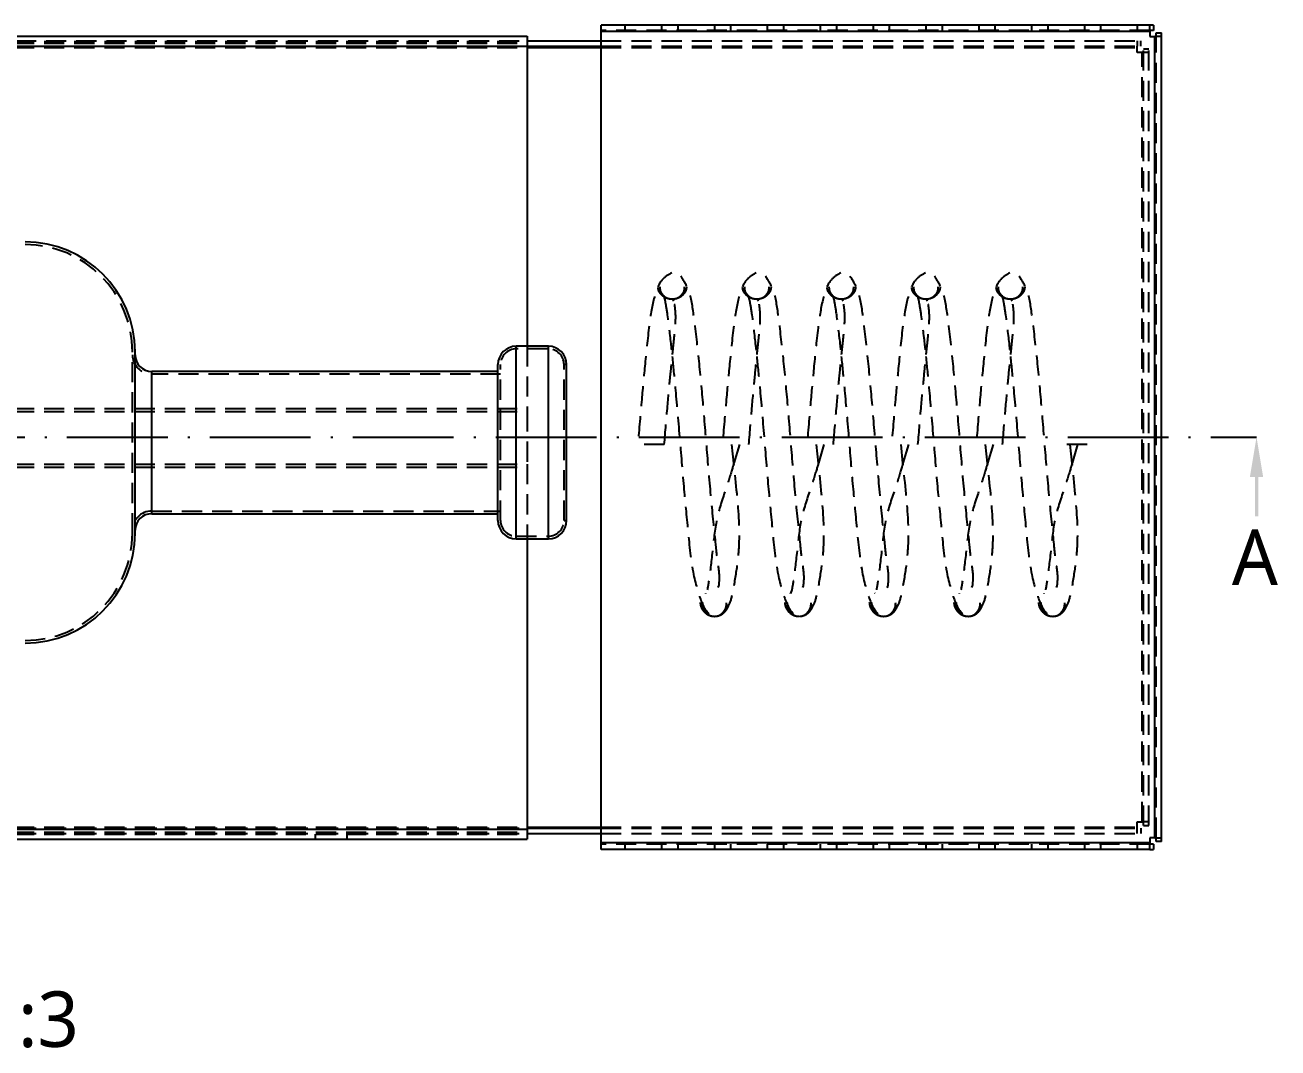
# Model space of a CAD drawing. Extents: x 1 to 420, y 0 to 296.
# Drawn here: x 106.2 to 185.2, y 109.7 to 174.2 of the extents above; entities that cross this region are included whole.
import ezdxf

# ---------------------------------------------------------------- set-up
doc = ezdxf.new("R2010")
doc.units = 0
doc.header["$LTSCALE"] = 12.7
doc.linetypes.add('HIDDEN', pattern=[0.15, 0.1, -0.05])
doc.linetypes.add('ONS_DASHDOT', pattern=[0.71, 0.5, -0.1, 0.01, -0.1])
for name, color, linetype in [('ANNOTATION_TEXT', 7, 'CONTINUOUS'), ('HIDDEN', 7, 'HIDDEN'), ('SECTION_CUTTING_LINE', 7, 'ONS_DASHDOT'), ('TANGENT_HIDDEN', 7, 'HIDDEN'), ('TANGENT_LINES', 7, 'CONTINUOUS'), ('VISIBLE', 7, 'CONTINUOUS')]:
    doc.layers.add(name, color=color, linetype=linetype)
doc.styles.add('ONSHAPE-STANDARD', font='NotoSans-Regular.ttf')
doc.styles.add('ONSHAPE-STANDARD-VIEW-LABE', font='NotoSans-Regular.ttf', dxfattribs={"height": 3.5})

msp = doc.modelspace()

# ---------------------------------------------------------------- linework, layer by layer
at = {"layer": 'HIDDEN'}
for p, q in [((177.1113, 173.9162), (142.5099, 173.9162)), ((144.0099, 174.2495), (144.0099, 173.9162)), ((146.3432, 173.9162), (146.3432, 174.2495)), ((147.3432, 174.2495), (147.3432, 173.9162)), ((149.6766, 173.9162), (149.6766, 174.2495)), ((150.6766, 174.2495), (150.6766, 173.9162)), ((153.0099, 173.9162), (153.0099, 174.2495)), ((154.0099, 174.2495), (154.0099, 173.9162)), ((156.3432, 173.9162), (156.3432, 174.2495)), ((157.3432, 174.2495), (157.3432, 173.9162)), ((159.6766, 173.9162), (159.6766, 174.2495)), ((160.6766, 174.2495), (160.6766, 173.9162)), ((163.0099, 173.9162), (163.0099, 174.2495)), ((164.0099, 174.2495), (164.0099, 173.9162)), ((166.3432, 173.9162), (166.3432, 174.2495)), ((167.3432, 174.2495), (167.3432, 173.9162)), ((169.6766, 173.9162), (169.6766, 174.2495)), ((170.6766, 174.2495), (170.6766, 173.9162)), ((173.0099, 173.9162), (173.0099, 174.2495)), ((174.0099, 174.2495), (174.0099, 173.9162)), ((176.3432, 173.9162), (176.3432, 174.2495)), ((44.5099, 173.2162), (137.8432, 173.2162)), ((59.8766, 173.2495), (137.8432, 173.2495)), ((142.5099, 173.2495), (176.5432, 173.2495)), ((176.3113, 173.2495), (176.3113, 172.9162)), ((176.5432, 172.9162), (176.5432, 173.2495)), ((177.5099, 122.9815), (177.5099, 173.5176)), ((59.8766, 172.9162), (137.8432, 172.9162)), ((142.5099, 172.9162), (176.5432, 172.9162)), ((176.3113, 172.8395), (176.3113, 172.9162)), ((176.3113, 172.5176), (176.3113, 172.8395)), ((176.6332, 172.5176), (176.3113, 172.5176)), ((176.7099, 172.5176), (176.6332, 172.5176)), ((176.7099, 172.7495), (177.0432, 172.7495)), ((176.7099, 123.7495), (176.7099, 172.7495)), ((177.0432, 172.5176), (176.7099, 172.5176)), ((177.0432, 123.7495), (177.0432, 172.7495)), ((146.4476, 157.1787), (146.5208, 156.9163)), ((147.098, 156.8311), (147.0243, 156.9486)), ((151.781, 157.1787), (151.8541, 156.9163)), ((152.4313, 156.8311), (152.3577, 156.9486)), ((157.1143, 157.1787), (157.1874, 156.9163)), ((157.7646, 156.8311), (157.691, 156.9486)), ((162.4476, 157.1787), (162.5208, 156.9163)), ((163.098, 156.8311), (163.0243, 156.9486)), ((167.781, 157.1787), (167.8541, 156.9163)), ((168.4313, 156.8311), (168.3577, 156.9486)), ((112.9457, 142.1935), (112.9457, 153.6338)), ((139.1782, 153.8205), (137.1557, 153.8205)), ((137.8432, 153.9872), (137.8432, 149.8803)), ((136.1663, 142.9962), (136.1663, 152.8311)), ((140.3343, 152.8311), (140.1677, 152.8311)), ((140.1677, 142.9962), (140.1677, 152.8311)), ((136.1663, 152.2346), (114.1633, 152.2346)), ((137.8432, 149.8803), (137.8432, 146.5521)), ((146.4915, 147.7813), (144.8249, 147.7813)), ((150.8785, 146.619), (150.7582, 147.7813)), ((151.2249, 147.7813), (150.8792, 146.6221)), ((156.2119, 146.619), (156.0915, 147.7813)), ((156.5582, 147.7813), (156.2126, 146.6221)), ((161.5452, 146.619), (161.4249, 147.7813)), ((161.8915, 147.7813), (161.5459, 146.6221)), ((166.8785, 146.619), (166.7582, 147.7813)), ((167.2249, 147.7813), (166.8792, 146.6221)), ((173.1582, 147.7813), (171.4915, 147.7813)), ((172.2119, 146.619), (172.0915, 147.7813)), ((172.5582, 147.7813), (172.2126, 146.6221)), ((137.8432, 146.5521), (137.8432, 141.8401)), ((114.1633, 143.5927), (136.1663, 143.5927)), ((140.1677, 142.9962), (140.3343, 142.9962)), ((137.1557, 142.0067), (139.1782, 142.0067)), ((149.1152, 138.3958), (149.1084, 138.4075)), ((149.887, 138.7634), (149.9395, 138.8746)), ((154.4485, 138.3958), (154.4418, 138.4075)), ((154.5355, 138.6283), (154.4485, 138.3958)), ((155.2204, 138.7634), (155.2728, 138.8746)), ((159.7819, 138.3958), (159.7751, 138.4075)), ((160.5537, 138.7634), (160.6062, 138.8746)), ((165.1152, 138.3958), (165.1084, 138.4075)), ((165.887, 138.7634), (165.9395, 138.8746)), ((170.4485, 138.3958), (170.4418, 138.4075)), ((171.2204, 138.7634), (171.2728, 138.8746)), ((59.8766, 123.5829), (137.8432, 123.5829)), ((142.5099, 123.5829), (176.5432, 123.5829)), ((176.3113, 123.6595), (176.3113, 123.9815)), ((176.3113, 123.9815), (176.6332, 123.9815)), ((176.3113, 123.5829), (176.3113, 123.6595)), ((176.3113, 123.2495), (176.3113, 123.5829)), ((176.5432, 123.5829), (176.5432, 123.2495)), ((176.6332, 123.9815), (176.7099, 123.9815)), ((177.0432, 123.9815), (176.7099, 123.9815)), ((176.7099, 123.7495), (177.0432, 123.7495)), ((44.5099, 123.2162), (137.8432, 123.2162)), ((59.8766, 123.2495), (137.8432, 123.2495)), ((124.4713, 123.2162), (124.4713, 122.8829)), ((126.4713, 123.2162), (126.4713, 122.8829)), ((142.5099, 123.2495), (176.5432, 123.2495)), ((177.1113, 122.5829), (142.5099, 122.5829)), ((144.0099, 122.5829), (144.0099, 122.2495)), ((146.3432, 122.2495), (146.3432, 122.5829)), ((147.3432, 122.5829), (147.3432, 122.2495)), ((149.6766, 122.2495), (149.6766, 122.5829)), ((150.6766, 122.5829), (150.6766, 122.2495)), ((153.0099, 122.2495), (153.0099, 122.5829)), ((154.0099, 122.5829), (154.0099, 122.2495)), ((156.3432, 122.2495), (156.3432, 122.5829)), ((157.3432, 122.5829), (157.3432, 122.2495)), ((159.6766, 122.2495), (159.6766, 122.5829)), ((160.6766, 122.5829), (160.6766, 122.2495)), ((163.0099, 122.2495), (163.0099, 122.5829)), ((164.0099, 122.5829), (164.0099, 122.2495)), ((166.3432, 122.2495), (166.3432, 122.5829)), ((167.3432, 122.5829), (167.3432, 122.2495)), ((169.6766, 122.2495), (169.6766, 122.5829)), ((170.6766, 122.5829), (170.6766, 122.2495)), ((173.0099, 122.2495), (173.0099, 122.5829)), ((174.0099, 122.5829), (174.0099, 122.2495)), ((176.3432, 122.2495), (176.3432, 122.5829))]:
    msp.add_line(p, q, dxfattribs=at)
for centre, radius, start, end in [((106.1758, 153.6338), 6.7699, 0, 90), ((114.1633, 153.4522), 1.2177, 180, 270), ((137.1557, 152.8311), 0.9894, 90, 180), ((139.1782, 152.8311), 0.9894, 0, 90), ((114.1633, 142.375), 1.2177, 90, 180), ((137.1557, 142.9962), 0.9894, 180, 270), ((139.1782, 142.9962), 0.9894, 270, 0), ((106.1758, 142.1935), 6.7699, 270, 0)]:
    msp.add_arc(centre, radius, start, end, dxfattribs=at)
for points, knots in [([(146.9588, 158.614), (146.7371, 158.4906), (146.2505, 158.2198), (145.8302, 157.1179), (145.5286, 155.4249), (145.2762, 152.8294), (145.0618, 150.6284), (144.9069, 148.7669), (144.8249, 147.7813)], [0, 0, 0, 0, 0.1085248, 0.2382683, 0.4029052, 0.603234, 0.7899115, 1, 1, 1, 1]), ([(149.9395, 138.8746), (149.9599, 139.0883), (150.0042, 139.551), (149.8395, 140.4938), (149.7361, 141.5447), (149.4491, 144.3039), (149.1996, 147.2593), (148.9395, 150.4213), (148.6833, 153.1722), (148.3788, 155.8044), (148.1314, 157.4824), (147.7223, 158.1237), (147.5413, 158.4075)], [0, 0, 0, 0, 0.0602135, 0.1303607, 0.2059483, 0.3269164, 0.4565357, 0.5869747, 0.710417, 0.8304009, 0.9249542, 1, 1, 1, 1]), ([(152.2921, 158.614), (152.0704, 158.4906), (151.5838, 158.2198), (151.1635, 157.1179), (150.8619, 155.4249), (150.6096, 152.8294), (150.3951, 150.6284), (150.2402, 148.7669), (150.1582, 147.7813)], [0, 0, 0, 0, 0.1085248, 0.2382683, 0.4029052, 0.603234, 0.7899115, 1, 1, 1, 1]), ([(155.2728, 138.8746), (155.2933, 139.0883), (155.3376, 139.551), (155.1728, 140.4938), (155.0694, 141.5447), (154.7825, 144.3039), (154.5329, 147.2593), (154.2728, 150.4213), (154.0166, 153.1722), (153.7122, 155.8044), (153.4647, 157.4824), (153.0556, 158.1237), (152.8746, 158.4075)], [0, 0, 0, 0, 0.0602135, 0.1303607, 0.2059483, 0.3269164, 0.4565357, 0.5869747, 0.710417, 0.8304009, 0.9249542, 1, 1, 1, 1]), ([(157.6254, 158.614), (157.4038, 158.4906), (156.9171, 158.2198), (156.4968, 157.1179), (156.1952, 155.4249), (155.9429, 152.8294), (155.7284, 150.6284), (155.5736, 148.7669), (155.4915, 147.7813)], [0, 0, 0, 0, 0.1085248, 0.2382683, 0.4029052, 0.603234, 0.7899115, 1, 1, 1, 1]), ([(160.6062, 138.8746), (160.6266, 139.0883), (160.6709, 139.551), (160.5061, 140.4938), (160.4028, 141.5447), (160.1158, 144.3039), (159.8662, 147.2593), (159.6061, 150.4213), (159.35, 153.1722), (159.0455, 155.8044), (158.798, 157.4824), (158.389, 158.1237), (158.208, 158.4075)], [0, 0, 0, 0, 0.0602135, 0.1303607, 0.2059483, 0.3269164, 0.4565357, 0.5869747, 0.710417, 0.8304009, 0.9249542, 1, 1, 1, 1]), ([(162.9588, 158.614), (162.7371, 158.4906), (162.2505, 158.2198), (161.8302, 157.1179), (161.5286, 155.4249), (161.2762, 152.8294), (161.0618, 150.6284), (160.9069, 148.7669), (160.8249, 147.7813)], [0, 0, 0, 0, 0.1085248, 0.2382683, 0.4029052, 0.603234, 0.7899115, 1, 1, 1, 1]), ([(165.9395, 138.8746), (165.9599, 139.0883), (166.0042, 139.551), (165.8395, 140.4938), (165.7361, 141.5447), (165.4491, 144.3039), (165.1996, 147.2593), (164.9395, 150.4213), (164.6833, 153.1722), (164.3788, 155.8044), (164.1314, 157.4824), (163.7223, 158.1237), (163.5413, 158.4075)], [0, 0, 0, 0, 0.0602135, 0.1303607, 0.2059483, 0.3269164, 0.4565357, 0.5869747, 0.710417, 0.8304009, 0.9249542, 1, 1, 1, 1]), ([(168.2921, 158.614), (168.0704, 158.4906), (167.5838, 158.2198), (167.1635, 157.1179), (166.8619, 155.4249), (166.6096, 152.8294), (166.3951, 150.6284), (166.2402, 148.7669), (166.1582, 147.7813)], [0, 0, 0, 0, 0.1085248, 0.2382683, 0.4029052, 0.603234, 0.7899115, 1, 1, 1, 1]), ([(171.2728, 138.8746), (171.2933, 139.0883), (171.3376, 139.551), (171.1728, 140.4938), (171.0694, 141.5447), (170.7825, 144.3039), (170.5329, 147.2593), (170.2728, 150.4213), (170.0166, 153.1722), (169.7122, 155.8044), (169.4647, 157.4824), (169.0556, 158.1237), (168.8746, 158.4075)], [0, 0, 0, 0, 0.0602135, 0.1303607, 0.2059483, 0.3269164, 0.4565357, 0.5869747, 0.710417, 0.8304009, 0.9249542, 1, 1, 1, 1]), ([(146.9915, 156.9479), (146.9087, 156.9537), (146.7338, 156.966), (146.4436, 157.0814), (146.1914, 157.3581), (146.1146, 157.5417), (146.0961, 157.6759), (146.0867, 157.7432)], [0, 0, 0, 0, 0.1968599, 0.4153327, 0.651872, 0.8255117, 1, 1, 1, 1]), ([(146.9915, 156.9479), (146.9203, 156.9538), (146.7686, 156.9664), (146.5119, 157.0838), (146.297, 157.3601), (146.2388, 157.5427), (146.2327, 157.676), (146.2297, 157.7432)], [0, 0, 0, 0, 0.1899544, 0.4049418, 0.6425085, 0.8197844, 1, 1, 1, 1]), ([(147.7534, 157.7432), (147.7503, 157.676), (147.7443, 157.5427), (147.6861, 157.3601), (147.4712, 157.0838), (147.2145, 156.9664), (147.0627, 156.9538), (146.9915, 156.9479)], [0, 0, 0, 0, 0.1802156, 0.3574915, 0.5950582, 0.8100456, 1, 1, 1, 1]), ([(147.8963, 157.7432), (147.887, 157.6759), (147.8684, 157.5417), (147.7917, 157.3581), (147.5395, 157.0814), (147.2492, 156.966), (147.0744, 156.9537), (146.9915, 156.9479)], [0, 0, 0, 0, 0.1744883, 0.348128, 0.5846673, 0.8031401, 1, 1, 1, 1]), ([(152.3249, 156.9479), (152.242, 156.9537), (152.0672, 156.966), (151.7769, 157.0814), (151.5247, 157.3581), (151.448, 157.5417), (151.4294, 157.6759), (151.4201, 157.7432)], [0, 0, 0, 0, 0.1968599, 0.4153327, 0.651872, 0.8255117, 1, 1, 1, 1]), ([(152.3249, 156.9479), (152.2537, 156.9538), (152.1019, 156.9664), (151.8452, 157.0838), (151.6303, 157.3601), (151.5721, 157.5427), (151.5661, 157.676), (151.563, 157.7432)], [0, 0, 0, 0, 0.1899544, 0.4049418, 0.6425085, 0.8197844, 1, 1, 1, 1]), ([(153.0867, 157.7432), (153.0837, 157.676), (153.0776, 157.5427), (153.0194, 157.3601), (152.8045, 157.0838), (152.5478, 156.9664), (152.3961, 156.9538), (152.3249, 156.9479)], [0, 0, 0, 0, 0.1802156, 0.3574915, 0.5950582, 0.8100456, 1, 1, 1, 1]), ([(153.2297, 157.7432), (153.2204, 157.6759), (153.2018, 157.5417), (153.125, 157.3581), (152.8729, 157.0814), (152.5826, 156.966), (152.4077, 156.9537), (152.3249, 156.9479)], [0, 0, 0, 0, 0.1744883, 0.348128, 0.5846673, 0.8031401, 1, 1, 1, 1]), ([(157.6582, 156.9479), (157.5753, 156.9537), (157.4005, 156.966), (157.1102, 157.0814), (156.858, 157.3581), (156.7813, 157.5417), (156.7627, 157.6759), (156.7534, 157.7432)], [0, 0, 0, 0, 0.1968599, 0.4153327, 0.651872, 0.8255117, 1, 1, 1, 1]), ([(157.6582, 156.9479), (157.587, 156.9538), (157.4352, 156.9664), (157.1785, 157.0838), (156.9637, 157.3601), (156.9055, 157.5427), (156.8994, 157.676), (156.8963, 157.7432)], [0, 0, 0, 0, 0.1899544, 0.4049418, 0.6425085, 0.8197844, 1, 1, 1, 1]), ([(158.4201, 157.7432), (158.417, 157.676), (158.4109, 157.5427), (158.3528, 157.3601), (158.1379, 157.0838), (157.8812, 156.9664), (157.7294, 156.9538), (157.6582, 156.9479)], [0, 0, 0, 0, 0.1802156, 0.3574915, 0.5950582, 0.8100456, 1, 1, 1, 1]), ([(158.563, 157.7432), (158.5537, 157.6759), (158.5351, 157.5417), (158.4584, 157.3581), (158.2062, 157.0814), (157.9159, 156.966), (157.7411, 156.9537), (157.6582, 156.9479)], [0, 0, 0, 0, 0.1744883, 0.348128, 0.5846673, 0.8031401, 1, 1, 1, 1]), ([(162.9915, 156.9479), (162.9087, 156.9537), (162.7338, 156.966), (162.4436, 157.0814), (162.1914, 157.3581), (162.1146, 157.5417), (162.0961, 157.6759), (162.0867, 157.7432)], [0, 0, 0, 0, 0.1968599, 0.4153327, 0.651872, 0.8255117, 1, 1, 1, 1]), ([(162.9915, 156.9479), (162.9203, 156.9538), (162.7686, 156.9664), (162.5119, 157.0838), (162.297, 157.3601), (162.2388, 157.5427), (162.2327, 157.676), (162.2297, 157.7432)], [0, 0, 0, 0, 0.1899544, 0.4049418, 0.6425085, 0.8197844, 1, 1, 1, 1]), ([(163.7534, 157.7432), (163.7503, 157.676), (163.7443, 157.5427), (163.6861, 157.3601), (163.4712, 157.0838), (163.2145, 156.9664), (163.0627, 156.9538), (162.9915, 156.9479)], [0, 0, 0, 0, 0.1802156, 0.3574915, 0.5950582, 0.8100456, 1, 1, 1, 1]), ([(163.8963, 157.7432), (163.887, 157.6759), (163.8684, 157.5417), (163.7917, 157.3581), (163.5395, 157.0814), (163.2492, 156.966), (163.0744, 156.9537), (162.9915, 156.9479)], [0, 0, 0, 0, 0.1744883, 0.348128, 0.5846673, 0.8031401, 1, 1, 1, 1]), ([(168.3249, 156.9479), (168.242, 156.9537), (168.0672, 156.966), (167.7769, 157.0814), (167.5247, 157.3581), (167.448, 157.5417), (167.4294, 157.6759), (167.4201, 157.7432)], [0, 0, 0, 0, 0.1968599, 0.4153327, 0.651872, 0.8255117, 1, 1, 1, 1]), ([(168.3249, 156.9479), (168.2537, 156.9538), (168.1019, 156.9664), (167.8452, 157.0838), (167.6303, 157.3601), (167.5721, 157.5427), (167.5661, 157.676), (167.563, 157.7432)], [0, 0, 0, 0, 0.1899544, 0.4049418, 0.6425085, 0.8197844, 1, 1, 1, 1]), ([(169.0867, 157.7432), (169.0837, 157.676), (169.0776, 157.5427), (169.0194, 157.3601), (168.8045, 157.0838), (168.5478, 156.9664), (168.3961, 156.9538), (168.3249, 156.9479)], [0, 0, 0, 0, 0.1802156, 0.3574915, 0.5950582, 0.8100456, 1, 1, 1, 1]), ([(169.2297, 157.7432), (169.2204, 157.6759), (169.2018, 157.5417), (169.125, 157.3581), (168.8729, 157.0814), (168.5826, 156.966), (168.4077, 156.9537), (168.3249, 156.9479)], [0, 0, 0, 0, 0.1744883, 0.348128, 0.5846673, 0.8031401, 1, 1, 1, 1]), ([(146.5208, 156.9163), (146.565, 156.6795), (146.6772, 156.0793), (146.9131, 154.0718), (146.967, 153.5369), (146.9873, 153.3358)], [0, 0, 0, 0, 0.2890534, 0.7326731, 1, 1, 1, 1]), ([(147.0109, 153.4817), (147.0377, 153.7323), (147.0931, 154.2499), (147.1798, 155.1083), (147.2341, 155.9755), (147.171, 156.4447), (147.1412, 156.6655)], [0, 0, 0, 0, 0.2453036, 0.506766, 0.7678328, 1, 1, 1, 1]), ([(151.8541, 156.9163), (151.8984, 156.6795), (152.0106, 156.0793), (152.2464, 154.0718), (152.3004, 153.5369), (152.3206, 153.3358)], [0, 0, 0, 0, 0.2890534, 0.7326731, 1, 1, 1, 1]), ([(152.3442, 153.4817), (152.371, 153.7323), (152.4265, 154.2499), (152.5131, 155.1083), (152.5674, 155.9755), (152.5043, 156.4447), (152.4746, 156.6655)], [0, 0, 0, 0, 0.2453036, 0.506766, 0.7678328, 1, 1, 1, 1]), ([(157.1874, 156.9163), (157.2317, 156.6795), (157.3439, 156.0793), (157.5797, 154.0718), (157.6337, 153.5369), (157.654, 153.3358)], [0, 0, 0, 0, 0.2890534, 0.7326731, 1, 1, 1, 1]), ([(157.6775, 153.4817), (157.7044, 153.7323), (157.7598, 154.2499), (157.8465, 155.1083), (157.9008, 155.9755), (157.8376, 156.4447), (157.8079, 156.6655)], [0, 0, 0, 0, 0.2453036, 0.506766, 0.7678328, 1, 1, 1, 1]), ([(162.5208, 156.9163), (162.565, 156.6795), (162.6772, 156.0793), (162.9131, 154.0718), (162.967, 153.5369), (162.9873, 153.3358)], [0, 0, 0, 0, 0.2890534, 0.7326731, 1, 1, 1, 1]), ([(163.0109, 153.4817), (163.0377, 153.7323), (163.0931, 154.2499), (163.1798, 155.1083), (163.2341, 155.9755), (163.171, 156.4447), (163.1412, 156.6655)], [0, 0, 0, 0, 0.2453036, 0.506766, 0.7678328, 1, 1, 1, 1]), ([(167.8541, 156.9163), (167.8984, 156.6795), (168.0106, 156.0793), (168.2464, 154.0718), (168.3004, 153.5369), (168.3206, 153.3358)], [0, 0, 0, 0, 0.2890534, 0.7326731, 1, 1, 1, 1]), ([(168.3442, 153.4817), (168.371, 153.7323), (168.4265, 154.2499), (168.5131, 155.1083), (168.5674, 155.9755), (168.5043, 156.4447), (168.4746, 156.6655)], [0, 0, 0, 0, 0.2453036, 0.506766, 0.7678328, 1, 1, 1, 1]), ([(146.4915, 147.7813), (146.5605, 148.6113), (146.69, 150.1718), (146.8664, 152.0622), (146.9652, 153.0329), (147.0109, 153.4817)], [0, 0, 0, 0, 0.3792313, 0.7129964, 1, 1, 1, 1]), ([(146.9873, 153.3358), (147.0494, 152.7204), (147.1894, 151.3328), (147.4579, 148.2411), (147.7048, 145.1557), (147.9815, 142.3737), (148.2356, 139.663), (148.7956, 137.8717), (149.1715, 137.1632), (149.486, 137.0145), (149.6254, 136.9486)], [0, 0, 0, 0, 0.1256277, 0.2833001, 0.4419695, 0.5921281, 0.7409598, 0.8625407, 0.9390673, 1, 1, 1, 1]), ([(151.8249, 147.7813), (151.8938, 148.6113), (152.0234, 150.1718), (152.1997, 152.0622), (152.2985, 153.0329), (152.3442, 153.4817)], [0, 0, 0, 0, 0.3792313, 0.7129964, 1, 1, 1, 1]), ([(152.3206, 153.3358), (152.3827, 152.7204), (152.5227, 151.3328), (152.7912, 148.2411), (153.0382, 145.1557), (153.3149, 142.3737), (153.5689, 139.663), (154.1289, 137.8717), (154.5048, 137.1632), (154.8193, 137.0145), (154.9588, 136.9486)], [0, 0, 0, 0, 0.1256277, 0.2833001, 0.4419695, 0.5921281, 0.7409598, 0.8625407, 0.9390673, 1, 1, 1, 1]), ([(157.1582, 147.7813), (157.2271, 148.6113), (157.3567, 150.1718), (157.5331, 152.0622), (157.6318, 153.0329), (157.6775, 153.4817)], [0, 0, 0, 0, 0.3792313, 0.7129964, 1, 1, 1, 1]), ([(157.654, 153.3358), (157.7161, 152.7204), (157.8561, 151.3328), (158.1246, 148.2411), (158.3715, 145.1557), (158.6482, 142.3737), (158.9023, 139.663), (159.4623, 137.8717), (159.8382, 137.1632), (160.1527, 137.0145), (160.2921, 136.9486)], [0, 0, 0, 0, 0.1256277, 0.2833001, 0.4419695, 0.5921281, 0.7409598, 0.8625407, 0.9390673, 1, 1, 1, 1]), ([(162.4915, 147.7813), (162.5605, 148.6113), (162.69, 150.1718), (162.8664, 152.0622), (162.9652, 153.0329), (163.0109, 153.4817)], [0, 0, 0, 0, 0.3792313, 0.7129964, 1, 1, 1, 1]), ([(162.9873, 153.3358), (163.0494, 152.7204), (163.1894, 151.3328), (163.4579, 148.2411), (163.7048, 145.1557), (163.9815, 142.3737), (164.2356, 139.663), (164.7956, 137.8717), (165.1715, 137.1632), (165.486, 137.0145), (165.6254, 136.9486)], [0, 0, 0, 0, 0.1256277, 0.2833001, 0.4419695, 0.5921281, 0.7409598, 0.8625407, 0.9390673, 1, 1, 1, 1]), ([(167.8249, 147.7813), (167.8938, 148.6113), (168.0234, 150.1718), (168.1997, 152.0622), (168.2985, 153.0329), (168.3442, 153.4817)], [0, 0, 0, 0, 0.3792313, 0.7129964, 1, 1, 1, 1]), ([(168.3206, 153.3358), (168.3827, 152.7204), (168.5227, 151.3328), (168.7912, 148.2411), (169.0382, 145.1557), (169.3149, 142.3737), (169.5689, 139.663), (170.1289, 137.8717), (170.5048, 137.1632), (170.8193, 137.0145), (170.9588, 136.9486)], [0, 0, 0, 0, 0.1256277, 0.2833001, 0.4419695, 0.5921281, 0.7409598, 0.8625407, 0.9390673, 1, 1, 1, 1]), ([(150.8792, 146.6221), (150.8627, 146.5624), (150.8071, 146.3616), (150.4178, 145.0541), (149.7679, 143.299), (149.5668, 141.3743), (149.348, 139.4392), (149.243, 138.8557), (149.2021, 138.6283)], [0, 0, 0, 0, 0.0718716, 0.2416011, 0.4498732, 0.6610667, 0.8678725, 1, 1, 1, 1]), ([(150.208, 137.155), (150.3403, 137.3096), (150.633, 137.6514), (150.8451, 138.5358), (151.1071, 140.1455), (151.223, 141.2787), (151.2578, 143.088), (151.0197, 145.3043), (150.8785, 146.619)], [0, 0, 0, 0, 0.1074818, 0.2376788, 0.4122615, 0.5584332, 0.7380667, 1, 1, 1, 1]), ([(156.2126, 146.6221), (156.196, 146.5624), (156.1404, 146.3616), (155.7511, 145.0541), (155.1013, 143.299), (154.9001, 141.3743), (154.6814, 139.4392), (154.5764, 138.8557), (154.5355, 138.6283)], [0, 0, 0, 0, 0.0718716, 0.2416011, 0.4498732, 0.6610667, 0.8678725, 1, 1, 1, 1]), ([(155.5413, 137.155), (155.6737, 137.3096), (155.9663, 137.6514), (156.1785, 138.5358), (156.4404, 140.1455), (156.5564, 141.2787), (156.5911, 143.088), (156.3531, 145.3043), (156.2119, 146.619)], [0, 0, 0, 0, 0.1074818, 0.2376788, 0.4122615, 0.5584332, 0.7380667, 1, 1, 1, 1]), ([(161.5459, 146.6221), (161.5294, 146.5624), (161.4737, 146.3616), (161.0844, 145.0541), (160.4346, 143.299), (160.2334, 141.3743), (160.0147, 139.4392), (159.9097, 138.8557), (159.8688, 138.6283)], [0, 0, 0, 0, 0.0718716, 0.2416011, 0.4498732, 0.6610667, 0.8678725, 1, 1, 1, 1]), ([(160.8746, 137.155), (161.007, 137.3096), (161.2997, 137.6514), (161.5118, 138.5358), (161.7738, 140.1455), (161.8897, 141.2787), (161.9244, 143.088), (161.6864, 145.3043), (161.5452, 146.619)], [0, 0, 0, 0, 0.1074818, 0.2376788, 0.4122615, 0.5584332, 0.7380667, 1, 1, 1, 1]), ([(166.8792, 146.6221), (166.8627, 146.5624), (166.8071, 146.3616), (166.4178, 145.0541), (165.7679, 143.299), (165.5668, 141.3743), (165.348, 139.4392), (165.243, 138.8557), (165.2021, 138.6283)], [0, 0, 0, 0, 0.0718716, 0.2416011, 0.4498732, 0.6610667, 0.8678725, 1, 1, 1, 1]), ([(166.208, 137.155), (166.3403, 137.3096), (166.633, 137.6514), (166.8451, 138.5358), (167.1071, 140.1455), (167.223, 141.2787), (167.2578, 143.088), (167.0197, 145.3043), (166.8785, 146.619)], [0, 0, 0, 0, 0.1074818, 0.2376788, 0.4122615, 0.5584332, 0.7380667, 1, 1, 1, 1]), ([(172.2126, 146.6221), (172.196, 146.5624), (172.1404, 146.3616), (171.7511, 145.0541), (171.1013, 143.299), (170.9001, 141.3743), (170.6814, 139.4392), (170.5764, 138.8557), (170.5355, 138.6283)], [0, 0, 0, 0, 0.0718716, 0.2416011, 0.4498732, 0.6610667, 0.8678725, 1, 1, 1, 1]), ([(171.5413, 137.155), (171.6737, 137.3096), (171.9663, 137.6514), (172.1785, 138.5358), (172.4404, 140.1455), (172.5564, 141.2787), (172.5911, 143.088), (172.3531, 145.3043), (172.2119, 146.619)], [0, 0, 0, 0, 0.1074818, 0.2376788, 0.4122615, 0.5584332, 0.7380667, 1, 1, 1, 1]), ([(148.7534, 137.8194), (148.7627, 137.7459), (148.7812, 137.5999), (148.8572, 137.4016), (149.108, 137.1007), (149.3994, 136.9694), (149.5752, 136.9548), (149.6582, 136.9479)], [0, 0, 0, 0, 0.1782265, 0.3542135, 0.5912034, 0.8070923, 1, 1, 1, 1]), ([(148.8963, 137.8194), (148.8994, 137.746), (148.9054, 137.6009), (148.963, 137.4036), (149.1765, 137.1035), (149.434, 136.9699), (149.5869, 136.9549), (149.6582, 136.9479)], [0, 0, 0, 0, 0.183831, 0.3635171, 0.6017617, 0.8142055, 1, 1, 1, 1]), ([(149.6582, 136.9479), (149.7295, 136.9549), (149.8824, 136.9699), (150.1399, 137.1035), (150.3534, 137.4036), (150.411, 137.6009), (150.417, 137.746), (150.4201, 137.8194)], [0, 0, 0, 0, 0.1857945, 0.3982383, 0.6364829, 0.816169, 1, 1, 1, 1]), ([(149.6582, 136.9479), (149.7412, 136.9548), (149.9171, 136.9694), (150.2084, 137.1007), (150.4592, 137.4016), (150.5352, 137.5999), (150.5537, 137.7459), (150.563, 137.8194)], [0, 0, 0, 0, 0.1929077, 0.4087966, 0.6457865, 0.8217735, 1, 1, 1, 1]), ([(154.0867, 137.8194), (154.096, 137.7459), (154.1145, 137.5999), (154.1905, 137.4016), (154.4413, 137.1007), (154.7327, 136.9694), (154.9086, 136.9548), (154.9915, 136.9479)], [0, 0, 0, 0, 0.1782265, 0.3542135, 0.5912034, 0.8070923, 1, 1, 1, 1]), ([(154.2297, 137.8194), (154.2327, 137.746), (154.2388, 137.6009), (154.2964, 137.4036), (154.5098, 137.1035), (154.7673, 136.9699), (154.9202, 136.9549), (154.9915, 136.9479)], [0, 0, 0, 0, 0.183831, 0.3635171, 0.6017617, 0.8142055, 1, 1, 1, 1]), ([(154.9915, 136.9479), (155.0629, 136.9549), (155.2158, 136.9699), (155.4733, 137.1035), (155.6867, 137.4036), (155.7443, 137.6009), (155.7504, 137.746), (155.7534, 137.8194)], [0, 0, 0, 0, 0.1857945, 0.3982383, 0.6364829, 0.816169, 1, 1, 1, 1]), ([(154.9915, 136.9479), (155.0745, 136.9548), (155.2504, 136.9694), (155.5418, 137.1007), (155.7925, 137.4016), (155.8685, 137.5999), (155.887, 137.7459), (155.8963, 137.8194)], [0, 0, 0, 0, 0.1929077, 0.4087966, 0.6457865, 0.8217735, 1, 1, 1, 1]), ([(159.4201, 137.8194), (159.4294, 137.7459), (159.4479, 137.5999), (159.5239, 137.4016), (159.7746, 137.1007), (160.066, 136.9694), (160.2419, 136.9548), (160.3249, 136.9479)], [0, 0, 0, 0, 0.1782265, 0.3542135, 0.5912034, 0.8070923, 1, 1, 1, 1]), ([(159.563, 137.8194), (159.5661, 137.746), (159.5721, 137.6009), (159.6297, 137.4036), (159.8431, 137.1035), (160.1006, 136.9699), (160.2535, 136.9549), (160.3249, 136.9479)], [0, 0, 0, 0, 0.183831, 0.3635171, 0.6017617, 0.8142055, 1, 1, 1, 1]), ([(160.3249, 136.9479), (160.4079, 136.9548), (160.5837, 136.9694), (160.8751, 137.1007), (161.1259, 137.4016), (161.2019, 137.5999), (161.2204, 137.7459), (161.2297, 137.8194)], [0, 0, 0, 0, 0.1929077, 0.4087966, 0.6457865, 0.8217735, 1, 1, 1, 1]), ([(160.3249, 136.9479), (160.3962, 136.9549), (160.5491, 136.9699), (160.8066, 137.1035), (161.02, 137.4036), (161.0776, 137.6009), (161.0837, 137.746), (161.0867, 137.8194)], [0, 0, 0, 0, 0.1857945, 0.3982383, 0.6364829, 0.816169, 1, 1, 1, 1]), ([(164.7534, 137.8194), (164.7627, 137.7459), (164.7812, 137.5999), (164.8572, 137.4016), (165.108, 137.1007), (165.3994, 136.9694), (165.5752, 136.9548), (165.6582, 136.9479)], [0, 0, 0, 0, 0.1782265, 0.3542135, 0.5912034, 0.8070923, 1, 1, 1, 1]), ([(164.8963, 137.8194), (164.8994, 137.746), (164.9054, 137.6009), (164.963, 137.4036), (165.1765, 137.1035), (165.434, 136.9699), (165.5869, 136.9549), (165.6582, 136.9479)], [0, 0, 0, 0, 0.183831, 0.3635171, 0.6017617, 0.8142055, 1, 1, 1, 1]), ([(165.6582, 136.9479), (165.7412, 136.9548), (165.9171, 136.9694), (166.2084, 137.1007), (166.4592, 137.4016), (166.5352, 137.5999), (166.5537, 137.7459), (166.563, 137.8194)], [0, 0, 0, 0, 0.1929077, 0.4087966, 0.6457865, 0.8217735, 1, 1, 1, 1]), ([(165.6582, 136.9479), (165.7295, 136.9549), (165.8824, 136.9699), (166.1399, 137.1035), (166.3534, 137.4036), (166.411, 137.6009), (166.417, 137.746), (166.4201, 137.8194)], [0, 0, 0, 0, 0.1857945, 0.3982383, 0.6364829, 0.816169, 1, 1, 1, 1]), ([(170.0867, 137.8194), (170.096, 137.7459), (170.1145, 137.5999), (170.1905, 137.4016), (170.4413, 137.1007), (170.7327, 136.9694), (170.9086, 136.9548), (170.9915, 136.9479)], [0, 0, 0, 0, 0.1782265, 0.3542135, 0.5912034, 0.8070923, 1, 1, 1, 1]), ([(170.2297, 137.8194), (170.2327, 137.746), (170.2388, 137.6009), (170.2964, 137.4036), (170.5098, 137.1035), (170.7673, 136.9699), (170.9202, 136.9549), (170.9915, 136.9479)], [0, 0, 0, 0, 0.183831, 0.3635171, 0.6017617, 0.8142055, 1, 1, 1, 1]), ([(170.9915, 136.9479), (171.0629, 136.9549), (171.2158, 136.9699), (171.4733, 137.1035), (171.6867, 137.4036), (171.7443, 137.6009), (171.7504, 137.746), (171.7534, 137.8194)], [0, 0, 0, 0, 0.1857945, 0.3982383, 0.6364829, 0.816169, 1, 1, 1, 1]), ([(170.9915, 136.9479), (171.0745, 136.9548), (171.2504, 136.9694), (171.5418, 137.1007), (171.7925, 137.4016), (171.8685, 137.5999), (171.887, 137.7459), (171.8963, 137.8194)], [0, 0, 0, 0, 0.1929077, 0.4087966, 0.6457865, 0.8217735, 1, 1, 1, 1])]:
    msp.add_open_spline(points, degree=3, knots=knots, dxfattribs=at)
at = {"layer": 'SECTION_CUTTING_LINE', "color": 7}
msp.add_line((27.6677, 148.2495), (183.8432, 148.2495), dxfattribs=at)
for points in [[(183.8432, 148.2495), (183.4266, 145.7495), (184.2599, 145.7495)], [(183.7391, 145.7495), (183.7391, 143.2495), (183.9474, 145.7495), (183.9474, 143.2495)]]:
    msp.add_solid(points, dxfattribs=at)
at = {"layer": 'TANGENT_HIDDEN'}
for p, q in [((44.5099, 173.097), (137.8432, 173.097)), ((44.5099, 172.8395), (137.8432, 172.8395)), ((142.5099, 172.8395), (176.3113, 172.8395)), ((176.6332, 123.9815), (176.6332, 172.5176)), ((44.5099, 150.0652), (137.8432, 150.0652)), ((44.5099, 149.8803), (137.8432, 149.8803)), ((44.5099, 146.5521), (137.8432, 146.5521)), ((44.5099, 146.3672), (137.8432, 146.3672)), ((44.5099, 123.6595), (137.8432, 123.6595)), ((44.5099, 123.3354), (137.8432, 123.3354)), ((142.5099, 123.6595), (176.3113, 123.6595))]:
    msp.add_line(p, q, dxfattribs=at)
at = {"layer": 'TANGENT_LINES'}
for p, q in [((177.1113, 173.8395), (142.5099, 173.8395)), ((177.4332, 122.9815), (177.4332, 173.5176)), ((44.5099, 172.9121), (137.8432, 172.9121)), ((137.8432, 172.8395), (142.5099, 172.8395)), ((137.1557, 141.8401), (137.1557, 153.9872)), ((139.1782, 141.8401), (139.1782, 153.9872)), ((114.1633, 143.426), (114.1633, 152.4012)), ((44.5099, 123.5203), (137.8432, 123.5203)), ((137.8432, 123.6595), (142.5099, 123.6595)), ((177.1113, 122.6595), (142.5099, 122.6595))]:
    msp.add_line(p, q, dxfattribs=at)
at = {"layer": 'VISIBLE'}
for p, q in [((177.1113, 174.2495), (142.5099, 174.2495)), ((142.5099, 173.8395), (142.5099, 174.2495)), ((142.5099, 122.6595), (142.5099, 173.8395)), ((177.3432, 174.2495), (177.1113, 174.2495)), ((177.1113, 173.8395), (177.1113, 174.2495)), ((177.3432, 173.9162), (177.1113, 173.9162)), ((177.1113, 173.8395), (177.1113, 173.5176)), ((177.3432, 174.2495), (177.3432, 173.9162)), ((44.5099, 173.5495), (137.8432, 173.5495)), ((137.8432, 173.5495), (137.8432, 172.9121)), ((137.8432, 173.2495), (142.5099, 173.2495)), ((177.1113, 173.5176), (177.4332, 173.5176)), ((177.8432, 173.5176), (177.4332, 173.5176)), ((177.5099, 173.7495), (177.8432, 173.7495)), ((177.5099, 173.5176), (177.5099, 173.7495)), ((177.8432, 173.5176), (177.8432, 173.7495)), ((177.8432, 122.9815), (177.8432, 173.5176)), ((137.8432, 172.9162), (142.5099, 172.9162)), ((137.8432, 172.9121), (137.8432, 153.9872)), ((113.1123, 142.1935), (113.1123, 153.6338)), ((139.1782, 153.9872), (137.1557, 153.9872)), ((135.9996, 142.9962), (135.9996, 152.8311)), ((140.3343, 142.9962), (140.3343, 152.8311)), ((135.9996, 152.4012), (114.1633, 152.4012)), ((114.1633, 143.426), (135.9996, 143.426)), ((137.1557, 141.8401), (139.1782, 141.8401)), ((137.8432, 141.8401), (137.8432, 123.5203)), ((137.8432, 123.5829), (142.5099, 123.5829)), ((137.8432, 123.5203), (137.8432, 122.8829)), ((44.5099, 122.8829), (137.8432, 122.8829)), ((137.8432, 123.2495), (142.5099, 123.2495)), ((142.5099, 122.2495), (142.5099, 122.6595)), ((177.1113, 122.9815), (177.1113, 122.6595)), ((177.4332, 122.9815), (177.1113, 122.9815)), ((177.1113, 122.2495), (177.1113, 122.6595)), ((177.3432, 122.5829), (177.1113, 122.5829)), ((177.3432, 122.5829), (177.3432, 122.2495)), ((177.4332, 122.9815), (177.8432, 122.9815)), ((177.5099, 122.7495), (177.5099, 122.9815)), ((177.8432, 122.7495), (177.5099, 122.7495)), ((177.8432, 122.7495), (177.8432, 122.9815)), ((177.1113, 122.2495), (142.5099, 122.2495)), ((177.1113, 122.2495), (177.3432, 122.2495))]:
    msp.add_line(p, q, dxfattribs=at)
for centre, radius, start, end in [((106.1758, 153.6338), 6.9366, 0, 90), ((114.1633, 153.4522), 1.051, 180, 270), ((137.1557, 152.8311), 1.1561, 90, 180), ((139.1782, 152.8311), 1.1561, 0, 90), ((114.1633, 142.375), 1.051, 90, 180), ((137.1557, 142.9962), 1.1561, 180, 270), ((139.1782, 142.9962), 1.1561, 270, 0), ((106.1758, 142.1935), 6.9366, 270, 0)]:
    msp.add_arc(centre, radius, start, end, dxfattribs=at)

# ---------------------------------------------------------------- texts
at = {"layer": 'ANNOTATION_TEXT', "color": 7, "insert": (105.7555, 113.2908), "char_height": 3.5, "attachment_point": 2, "style": 'ONSHAPE-STANDARD-VIEW-LABE'}
msp.add_mtext(' 1:3', dxfattribs=at)
at = {"layer": 'SECTION_CUTTING_LINE', "color": 7, "linetype": 'CONTINUOUS', "insert": (182.2852, 142.4162), "char_height": 3.5, "width": 3.120913, "attachment_point": 1, "style": 'ONSHAPE-STANDARD'}
msp.add_mtext('\\fNoto Sans|b0|i0|c0|p0;\\W1.0000000000;\\T1.0000000000;\\o\\lA', dxfattribs=at)

doc.saveas('drawing.dxf')
